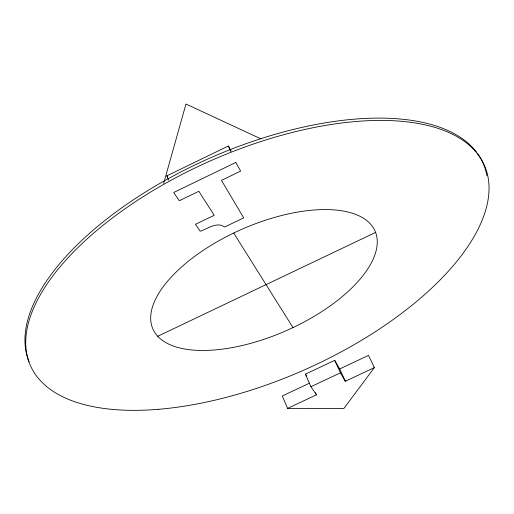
<?xml version="1.0" encoding="UTF-8"?>
<svg xmlns="http://www.w3.org/2000/svg" width="514" height="514" viewBox="0 0 514 514"><rect width="100%" height="100%" fill="white"/><g stroke="black" fill="none" stroke-linecap="round" stroke-linejoin="round"><path stroke-width="0.77" d="M163.658 183.421L185.972 104.034L260.945 138.876M287.583 408.392L316.418 394.842L310.944 386.701L305.419 374.147L334.717 360.34L339.703 368.956L368.519 355.392L374.346 367.619L343.763 408.617L287.583 408.392L282.321 395.966L309.537 383.155M168.631 180.183L166.844 175.839L228.377 146.008L230.992 150.75M157.727 336.278L375.593 232.405A121.388 55.339 -23.8 0 0 191.259 258.953A121.388 55.339 -23.8 0 0 225.068 348.768A121.388 55.339 -23.8 0 0 375.593 232.405M310.944 386.701L340.435 372.823L345.344 381.247L374.346 367.619M166.844 175.839L167.712 177.131M305.419 374.147L306.704 376.068M233.729 233.054L292.999 327.617M339.703 368.956L345.344 381.247M334.717 360.34L340.435 372.823M228.377 146.008L230.966 151.726M315.461 392.657L316.418 394.842M29.06 361.83A247.787 114.905 -23.8 0 1 198.565 163.246A247.787 114.905 -23.8 0 1 476.459 152.105M477.429 153.41A247.787 114.905 -23.8 0 1 486.899 175.756M235.823 162.437L173.687 192.493L179.315 200.723L198.841 191.292L214.222 215.289L195.455 224.329L200.184 231.249C207.489 228.897 217.171 221.316 224.579 227.027L243.694 217.846L221.457 180.363L240.623 171.098L235.823 162.437M158.228 409.324A248.095 114.583 -23.8 0 0 488.3 178.666A248.095 114.583 -23.8 0 0 125.544 208.408A248.095 114.583 -23.8 0 0 158.228 409.324"/></g></svg>
